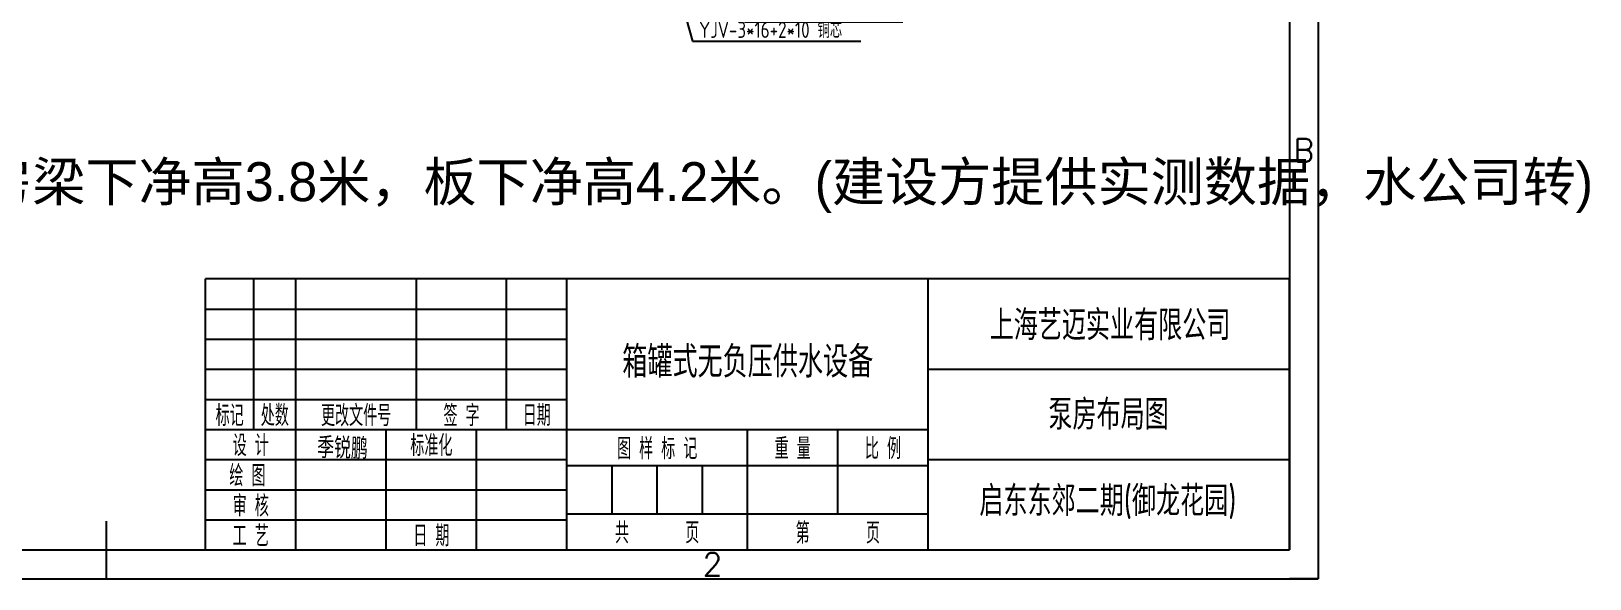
# Model space of a CAD drawing. Header units: millimetres. Extents: x 10779125 to 11142123, y -372083 to -144871.
# Drawn here: x 11060628 to 11084639, y -314154 to -305718 of the extents above; entities that cross this region are included whole.
import ezdxf
from ezdxf import colors
from ezdxf.entities.mleader import LeaderData, LeaderLine
from ezdxf.enums import TextEntityAlignment as Align
from ezdxf.math import Vec2, Vec3

# ---------------------------------------------------------------- set-up
doc = ezdxf.new("R2010")
doc.units = ezdxf.units.MM
doc.header["$LTSCALE"] = 1000
doc.header["$MEASUREMENT"] = 0
doc.layers.get('0').update_dxf_attribs({"color": 255, "linetype": 'CONTINUOUS'})
for name, color, linetype in [('1轮廓实线层', 7, 'CONTINUOUS'), ('2细线层', 4, 'CONTINUOUS'), ('6文字层', 3, 'CONTINUOUS'), ('图框层', 7, 'CONTINUOUS')]:
    doc.layers.add(name, color=color, linetype=linetype)
doc.styles.add('5', font='romans.shx', dxfattribs={"width": 0.7, "bigfont": 'hztxt.shx'})
doc.styles.add('_HZTXT', font='tssdeng.shx', dxfattribs={"width": 0.8, "bigfont": 'tssdchn.shx'})
doc.styles.add('PC_TEXTSTYLE', font='isocp.shx', dxfattribs={"width": 0.8, "bigfont": 'hzfs.shx'})
doc.styles.get("Standard").update_dxf_attribs({"font": 'symbol.ttf'})

# ---------------------------------------------------------------- blocks, each defined once
blk = doc.blocks.new('PC_TITLE_BLOCK')
at = {"layer": '1轮廓实线层'}
for p, q in [((0, 45), (-180, 45)), ((-180, 0), (-180, 45)), ((-172, 20), (-172, 45)), ((-165, 20), (-165, 45)), ((-145, 20), (-145, 45)), ((-130, 20), (-130, 45)), ((-120, 0), (-120, 45)), ((-60, 30), (0, 30)), ((-180, 20), (-60, 20)), ((-165, 0), (-165, 20)), ((-150, 0), (-150, 20)), ((-135, 0), (-135, 20)), ((-60, 15), (0, 15)), ((-180, 0), (0, 0))]:
    blk.add_line(p, q, dxfattribs=at)
at = {"layer": '1轮廓实线层', "color": 7}
for p, q in [((-60, 0), (-60, 45)), ((-180, 25), (-120, 25))]:
    blk.add_line(p, q, dxfattribs=at)
at = {"layer": '2细线层'}
for p, q in [((-180, 40), (-120, 40)), ((-180, 35), (-120, 35)), ((-180, 30), (-120, 30)), ((-90, 0), (-90, 20)), ((-75, 6), (-75, 20)), ((-180, 15), (-120, 15)), ((-120, 14), (-60, 14)), ((-112.5, 6), (-112.5, 14)), ((-105, 6), (-105, 14)), ((-97.5, 6), (-97.5, 14)), ((-180, 10), (-120, 10)), ((-120, 6), (-60, 6)), ((-180, 5), (-120, 5))]:
    blk.add_line(p, q, dxfattribs=at)
at = {"layer": '图框层'}
blk.add_line((0, 0), (0, 45), dxfattribs=at)
at = {"layer": '6文字层', "style": 'PC_TEXTSTYLE', "width": 0.667}
for s, p in [('标记', (-176, 22.5)), ('处数', (-168.5, 22.5)), (' 更改文件号 ', (-155, 22.5)), (' 签 字 ', (-137.5, 22.5)), (' 日期 ', (-125, 22.5)), (' 设 计 ', (-172.5, 17.51)), (' 标准化 ', (-142.5, 17.51)), (' 图 样 标 记 ', (-105, 17)), (' 重 量 ', (-82.5, 17)), (' 比 例 ', (-67.5, 17)), ('绘 图', (-173.06, 12.51)), (' 审 核 ', (-172.5, 7.5)), (' 工 艺 ', (-172.5, 2.5)), (' 日 期 ', (-142.5, 2.5)), ('共       页', (-105, 3)), ('第       页', (-75, 3))]:
    blk.add_text(s, height=3.5, dxfattribs=at).set_placement(p, align=Align.MIDDLE)
at = {"layer": '6文字层', "style": 'PC_TEXTSTYLE', "flags": 8}
for tag, height, width, p, p2 in [('企业名称', 5, 2.351167, (-54.29, 34.82), (-5.27, 34.82)), ('产品名称或材料标记', 7, 0.697112, (-113.46, 28.64), (-66.42, 28.64)), ('图样名称', 5, 2.374916, (-54.79, 19.98), (-5.27, 19.98)), ('标准化', 3.5, 1.237759, (-133.83, 15.37), (-120.75, 15.37)), ('绘图', 3.5, 1.966785, (-163.73, 10), (-150.37, 10)), ('重量', 3.5, 1.718234, (-88.46, 7.54), (-76.55, 7.54)), ('比例', 3.5, 1.67402, (-73.35, 7.54), (-61.93, 7.54)), ('图样代号', 5, 2.380165, (-54.79, 5.63), (-5.52, 5.63)), ('审核', 3.5, 1.936834, (-163.99, 5.37), (-150.63, 5.37)), ('工艺', 3.5, 1.93179, (-164.21, 0.37), (-150.89, 0.37)), ('日期', 3.5, 1.946892, (-133.83, 0.37), (-120.75, 0.37)), ('共几页', 3.5, 0.660501, (-108.07, 0.63), (-101.05, 0.63))]:
    blk.add_attdef(tag, text='', height=height, dxfattribs=dict(at, width=width)).set_placement(p, p2, align=Align.FIT)
at = {"layer": '6文字层', "style": 'PC_TEXTSTYLE', "width": 9.905045, "flags": 8}
blk.add_attdef('设计', text='', height=3.5, rotation=358.4644, dxfattribs=at).set_placement((-164.23, 15.37), (-150.37, 15), align=Align.FIT)
at = {"layer": '6文字层', "color": 3, "style": 'PC_TEXTSTYLE', "width": 0.66953, "flags": 8}
blk.add_attdef('第几页', text='', height=3.5, dxfattribs=at).set_placement((-78.29, 0.75), (-71.16, 0.75), align=Align.FIT)
at = {"layer": '6文字层', "ltscale": 10, "style": 'PC_TEXTSTYLE', "flags": 1}
blk.add_attdef('图纸张数', (-58.68, -0.49), '', height=2.5, dxfattribs=at)
blk = doc.blocks.new('横')
at = {"layer": '1轮廓实线层', "lineweight": -3}
blk.add_line((16900, 1866), (16900, 2551), dxfattribs=at)
at = {"layer": '2细线层', "lineweight": -3}
for p, q in [((31301, 22233), (31301, 1866)), ((16900, 1866), (16900, 2209)), ((2499, 1866), (31301, 1866)), ((31301, 1866), (30959, 1866))]:
    blk.add_line(p, q, dxfattribs=at)
at = {"layer": '图框层', "lineweight": -3}
for p in [(30959, 21890), (4213, 2209)]:
    blk.add_line(p, (30959, 2209), dxfattribs=at)
ref = blk.add_blockref('PC_TITLE_BLOCK', (30959, 2209), dxfattribs=dict(at, xscale=71.56970770405948, yscale=71.56970770405948, zscale=71.56970770405948))
ref.add_attrib('产品名称或材料标记', '箱罐式无负压供水设备', dxfattribs={"layer": '6文字层', "height": 372.8, "style": 'PC_TEXTSTYLE', "width": 0.8}).set_placement((24521, 4258), align=Align.CENTER)
ref.add_attrib('设计', '季锐鹏', dxfattribs={"layer": '6文字层', "height": 250.5, "rotation": 358.4644, "style": 'PC_TEXTSTYLE', "width": 0.8}).set_placement((19701, 3295), align=Align.CENTER)
ref.add_attrib('图样名称', '泵房布局图', dxfattribs={"layer": '6文字层', "height": 357.8, "style": 'PC_TEXTSTYLE', "width": 0.8}).set_placement((28810, 3638), align=Align.CENTER)
ref.add_attrib('企业名称', '上海艺迈实业有限公司', dxfattribs={"layer": '6文字层', "height": 357.8, "style": 'PC_TEXTSTYLE', "width": 0.8}).set_placement((28827, 4701), align=Align.CENTER)
ref.add_attrib('图样代号', '启东东郊二期(御龙花园)', dxfattribs={"layer": '6文字层', "height": 357.85, "style": 'PC_TEXTSTYLE', "width": 0.8}).set_placement((28801, 2612), align=Align.CENTER)
at = {"layer": '6文字层', "lineweight": -3, "style": '5'}
for s, p in [('B', (31130, 6958)), ('2', (24101, 2037))]:
    blk.add_text(s, height=274, dxfattribs=at).set_placement(p, align=Align.MIDDLE)

msp = doc.modelspace()

# ---------------------------------------------------------------- block references
at = {"lineweight": -2, "xscale": 1.296, "yscale": 1.296, "zscale": 1.296}
msp.add_blockref('横', (11039888.1, -316572, -89.1), dxfattribs=at)

# ---------------------------------------------------------------- texts
msp.add_text('生活泵房梁下净高3.8米，板下净高4.2米。(建设方提供实测数据，水公司转)', height=600).set_placement((11057371.7, -308336.1, 168.8))

# ---------------------------------------------------------------- leaders
at = {"color": 4, "lineweight": -3, "ltscale": 0.1}
ml = msp.add_multileader_mtext('Standard', dxfattribs=at)
ml.set_content('YJV-3*16+2*10 铜芯', color=4, style='_HZTXT')
ml.set_leader_properties()
ml.build(insert=Vec2(0, 0))
ml.multileader.update_dxf_attribs({"text_left_attachment_type": 6, "text_right_attachment_type": 6, "dogleg_length": 100, "arrow_head_size": 110})
ctx = ml.context
ctx.base_point, ctx.char_height, ctx.arrow_head_size, ctx.landing_gap_size, ctx.plane_origin = Vec3(11070917.9, -305871.6, 0), 250, 110, 0.09, Vec3(11074337.4, -305706.7, 0)
ctx.left_attachment, ctx.right_attachment = 6, 6
notes = []
notes.append((ctx, [(0, (1, 1, 0), (11070817.9, -305871.6, 0), (1, 0), 100, [(0, [(11070100, -303336.8, 0)], 0, [])])]))
ctx.mtext.insert, ctx.mtext.flow_direction = Vec3(11070918, -305571.6, 0), 5
ml = msp.add_multileader_mtext('Standard', dxfattribs=at)
ml.set_content('YJV-3*10+2*6 铜芯', color=4, style='_HZTXT')
ml.set_leader_properties()
ml.build(insert=Vec2(0, 0))
ml.multileader.update_dxf_attribs({"text_left_attachment_type": 6, "text_right_attachment_type": 6, "dogleg_length": 100, "arrow_head_size": 110})
ctx = ml.context
ctx.base_point, ctx.char_height, ctx.arrow_head_size, ctx.landing_gap_size, ctx.plane_origin = Vec3(11071717.9, -305573.1, 0), 250, 110, 0.09, Vec3(11075137.4, -305706.7, 0)
ctx.left_attachment, ctx.right_attachment = 6, 6
notes.append((ctx, [(0, (1, 1, 0), (11071617.9, -305573.1, 0), (1, 0), 100, [(0, [(11070900, -303336.8, 0)], 0, [])])]))
ctx.mtext.insert, ctx.mtext.flow_direction = Vec3(11071718, -305273.1, 0), 5
for ctx, leaders in notes:
    for number, flags, end, landing, length, lines in leaders:
        leader = LeaderData()
        leader.index, (leader.has_last_leader_line, leader.has_dogleg_vector, leader.attachment_direction) = number, flags
        leader.last_leader_point, leader.dogleg_vector, leader.dogleg_length = Vec3(end), Vec3(landing), length
        for number, points, colour, breaks in lines:
            line = LeaderLine()
            line.index, line.vertices, line.color, line.breaks = number, Vec3.list(points), colors.encode_raw_color(colour), breaks
            leader.lines.append(line)
        ctx.leaders.append(leader)

doc.saveas('drawing.dxf')
